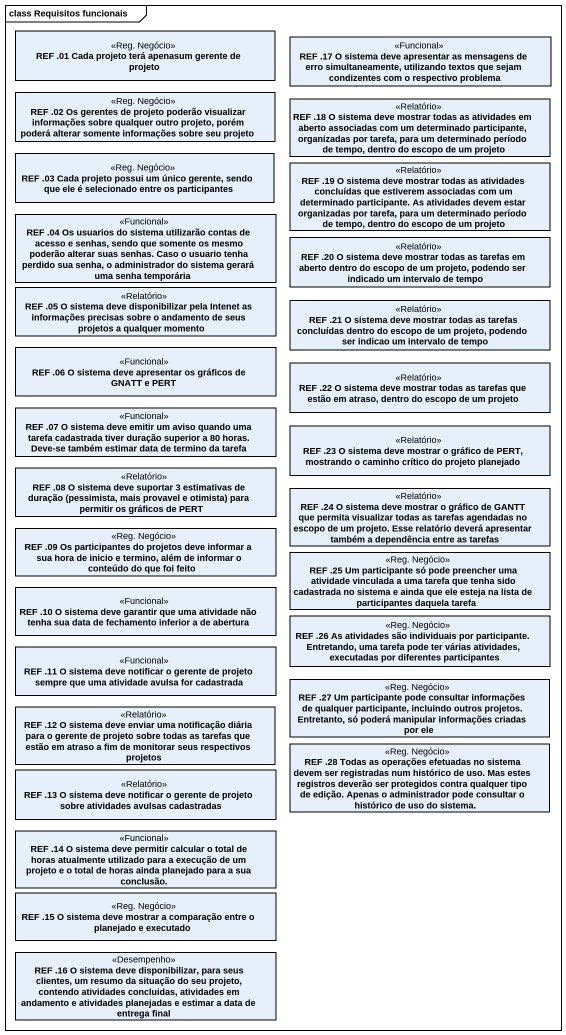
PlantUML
@startuml
mainframe class Requisitos funcionais
hide circle
hide empty members
class "REF .01 Cada projeto terá apenasum gerente de projeto" as REF_01_Cada_projeto_terá <<Reg. Negócio>>
class "REF .17 O sistema deve apresentar as mensagens de erro simultaneamente, utilizando textos que sejam condizentes com o respectivo problema" as REF_17_O_sistema_deve <<Funcional>>
class "REF .02 Os gerentes de projeto poderão visualizar informações sobre qualquer outro projeto, porém poderá alterar somente informações sobre seu projeto" as REF_02_Os_gerentes_de <<Reg. Negócio>>
class "REF .18 O sistema deve mostrar todas as atividades em aberto associadas com um determinado participante, organizadas por tarefa, para um determinado período de tempo, dentro do escopo de um projeto" as REF_18_O_sistema_deve <<Relatório>>
class "REF .03 Cada projeto possui um único gerente, sendo que ele é selecionado entre os participantes" as REF_03_Cada_projeto_possui <<Reg. Negócio>>
class "REF .19 O sistema deve mostrar todas as atividades concluídas que estiverem associadas com um determinado participante. As atividades devem estar organizadas por tarefa, para um determinado período de tempo, dentro do escopo de um projeto" as REF_19_O_sistema_deve <<Relatório>>
class "REF .04 Os usuarios do sistema utilizarão contas de acesso e senhas, sendo que somente os mesmo poderão alterar suas senhas. Caso o usuario tenha perdido sua senha, o administrador do sistema gerará uma senha temporária" as REF_04_Os_usuarios_do <<Funcional>>
class "REF .20 O sistema deve mostrar todas as tarefas em aberto dentro do escopo de um projeto, podendo ser indicado um intervalo de tempo" as REF_20_O_sistema_deve <<Relatório>>
class "REF .05 O sistema deve disponibilizar pela Intenet as informações precisas sobre o andamento de seus projetos a qualquer momento" as REF_05_O_sistema_deve <<Relatório>>
class "REF .21 O sistema deve mostrar todas as tarefas concluídas dentro do escopo de um projeto, podendo ser indicao um intervalo de tempo" as REF_21_O_sistema_deve <<Relatório>>
class "REF .06 O sistema deve apresentar os gráficos de GNATT e PERT" as REF_06_O_sistema_deve <<Funcional>>
class "REF .22 O sistema deve mostrar todas as tarefas que estão em atraso, dentro do escopo de um projeto" as REF_22_O_sistema_deve <<Relatório>>
class "REF .07 O sistema deve emitir um aviso quando uma tarefa cadastrada tiver duração superior a 80 horas. Deve-se também estimar data de termino da tarefa" as REF_07_O_sistema_deve <<Funcional>>
class "REF .23 O sistema deve mostrar o gráfico de PERT, mostrando o caminho crítico do projeto planejado" as REF_23_O_sistema_deve <<Relatório>>
class "REF .08 O sistema deve suportar 3 estimativas de duração (pessimista, mais provavel e otimista) para permitir os gráficos de PERT" as REF_08_O_sistema_deve <<Relatório>>
class "REF .24 O sistema deve mostrar o gráfico de GANTT que permita visualizar todas as tarefas agendadas no escopo de um projeto. Esse relatório deverá apresentar também a dependência entre as tarefas" as REF_24_O_sistema_deve <<Relatório>>
class "REF .09 Os participantes do projetos deve informar a sua hora de inicio e termino, além de informar o conteúdo do que foi feito" as REF_09_Os_participantes_do <<Reg. Negócio>>
class "REF .10 O sistema deve garantir que uma atividade não tenha sua data de fechamento inferior a de abertura" as REF_10_O_sistema_deve <<Funcional>>
class "REF .25 Um participante só pode preencher uma atividade vinculada a uma tarefa que tenha sido cadastrada no sistema e ainda que ele esteja na lista de participantes daquela tarefa" as REF_25_Um_participante_só <<Reg. Negócio>>
class "REF .26 As atividades são individuais por participante. Entretando, uma tarefa pode ter várias atividades, executadas por diferentes participantes" as REF_26_As_atividades_são <<Reg. Negócio>>
class "REF .11 O sistema deve notificar o gerente de projeto sempre que uma atividade avulsa for cadastrada" as REF_11_O_sistema_deve <<Funcional>>
class "REF .27 Um participante pode consultar informações de qualquer participante, incluindo outros projetos. Entretanto, só poderá manipular informações criadas por ele" as REF_27_Um_participante_pode <<Reg. Negócio>>
class "REF .12 O sistema deve enviar uma notificação diária para o gerente de projeto sobre todas as tarefas que estão em atraso a fim de monitorar seus respectivos projetos" as REF_12_O_sistema_deve <<Relatório>>
class "REF .28 Todas as operações efetuadas no sistema devem ser registradas num histórico de uso. Mas estes registros deverão ser protegidos contra qualquer tipo de edição. Apenas o administrador pode consultar o histórico de uso do sistema." as REF_28_Todas_as_operações <<Reg. Negócio>>
class "REF .13 O sistema deve notificar o gerente de projeto sobre atividades avulsas cadastradas" as REF_13_O_sistema_deve <<Relatório>>
class "REF .14 O sistema deve permitir calcular o total de horas atualmente utilizado para a execução de um projeto e o total de horas ainda planejado para a sua conclusão." as REF_14_O_sistema_deve <<Funcional>>
class "REF .15 O sistema deve mostrar a comparação entre o planejado e executado" as REF_15_O_sistema_deve <<Reg. Negócio>>
class "REF .16 O sistema deve disponibilizar, para seus clientes, um resumo da situação do seu projeto, contendo atividades concluidas, atividades em andamento e atividades planejadas e estimar a data de entrega final" as REF_16_O_sistema_deve <<Desempenho>>
@enduml
